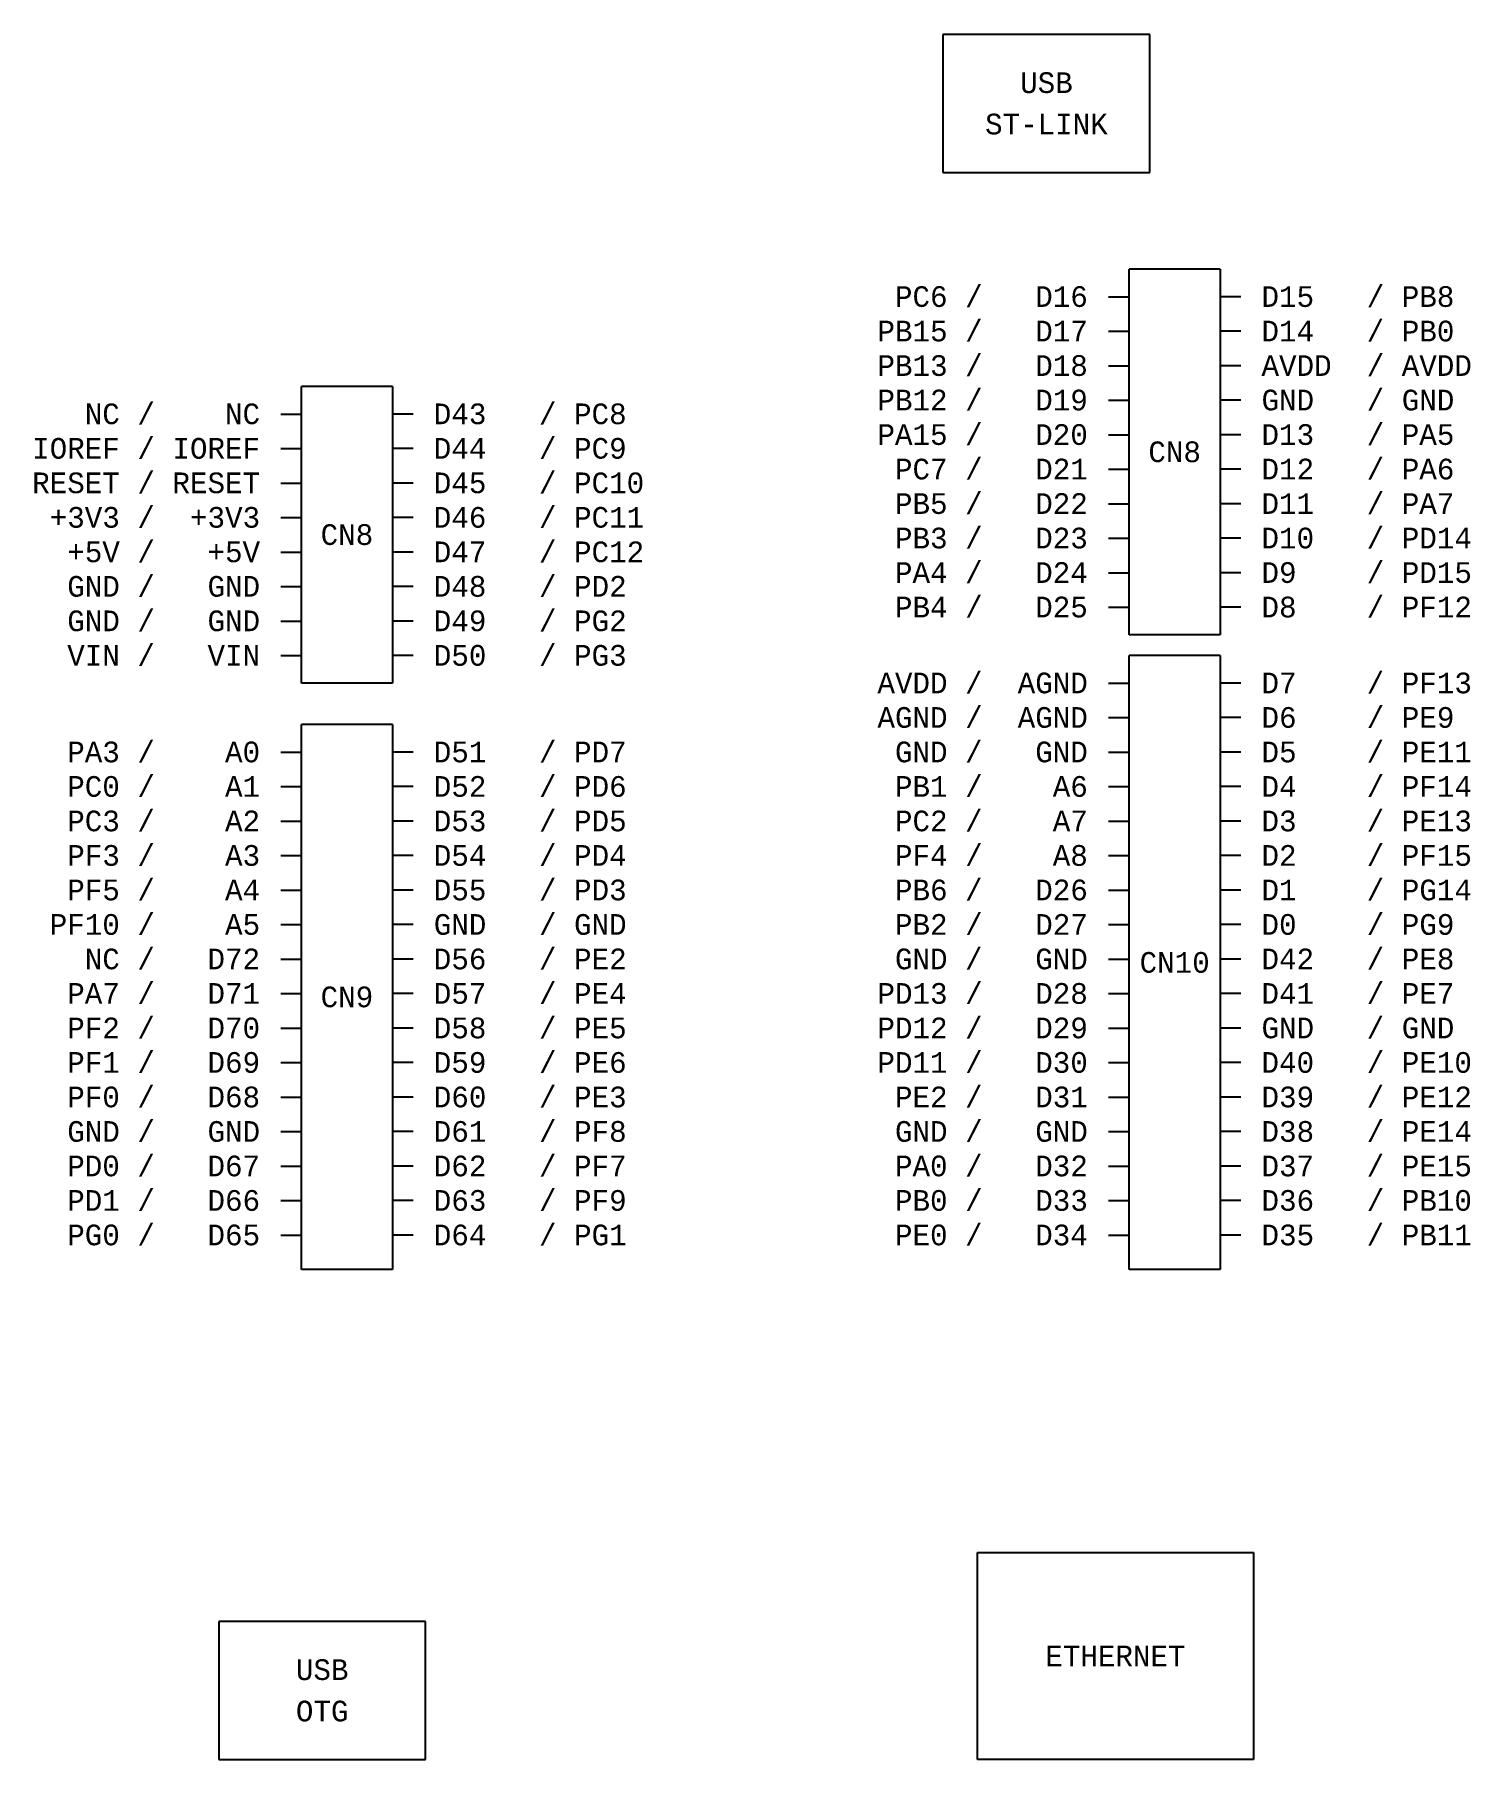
# Model space of a CAD drawing. Header units: millimetres. Extents: x 3 to 211, y -150 to 100.
import ezdxf

# ---------------------------------------------------------------- set-up
doc = ezdxf.new("R2010")
doc.units = ezdxf.units.MM
doc.layers.get('0').update_dxf_attribs({"lineweight": 25})
doc.styles.add('textstyle100', font='')
doc.styles.add('textstyle101', font='')
doc.styles.add('textstyle102', font='')
doc.styles.add('textstyle103', font='')
doc.styles.add('textstyle104', font='')
doc.styles.add('textstyle105', font='')
doc.styles.add('textstyle106', font='')
doc.styles.add('textstyle107', font='')
doc.styles.add('textstyle108', font='')
doc.styles.add('textstyle109', font='')
doc.styles.add('textstyle11', font='')
doc.styles.add('textstyle110', font='')
doc.styles.add('textstyle111', font='')
doc.styles.add('textstyle112', font='')
doc.styles.add('textstyle113', font='')
doc.styles.add('textstyle114', font='')
doc.styles.add('textstyle115', font='')
doc.styles.add('textstyle116', font='')
doc.styles.add('textstyle117', font='')
doc.styles.add('textstyle12', font='')
doc.styles.add('textstyle13', font='')
doc.styles.add('textstyle14', font='')
doc.styles.add('textstyle15', font='')
doc.styles.add('textstyle16', font='')
doc.styles.add('textstyle17', font='')
doc.styles.add('textstyle18', font='')
doc.styles.add('textstyle19', font='')
doc.styles.add('textstyle20', font='')
doc.styles.add('textstyle21', font='')
doc.styles.add('textstyle22', font='')
doc.styles.add('textstyle23', font='')
doc.styles.add('textstyle24', font='')
doc.styles.add('textstyle25', font='')
doc.styles.add('textstyle26', font='')
doc.styles.add('textstyle27', font='')
doc.styles.add('textstyle28', font='')
doc.styles.add('textstyle29', font='')
doc.styles.add('textstyle30', font='')
doc.styles.add('textstyle31', font='')
doc.styles.add('textstyle32', font='')
doc.styles.add('textstyle33', font='')
doc.styles.add('textstyle34', font='')
doc.styles.add('textstyle35', font='')
doc.styles.add('textstyle36', font='')
doc.styles.add('textstyle37', font='')
doc.styles.add('textstyle38', font='')
doc.styles.add('textstyle39', font='')
doc.styles.add('textstyle40', font='')
doc.styles.add('textstyle41', font='')
doc.styles.add('textstyle42', font='')
doc.styles.add('textstyle43', font='')
doc.styles.add('textstyle44', font='')
doc.styles.add('textstyle45', font='')
doc.styles.add('textstyle46', font='')
doc.styles.add('textstyle47', font='')
doc.styles.add('textstyle48', font='')
doc.styles.add('textstyle49', font='')
doc.styles.add('textstyle50', font='')
doc.styles.add('textstyle51', font='')
doc.styles.add('textstyle52', font='')
doc.styles.add('textstyle53', font='')
doc.styles.add('textstyle54', font='')
doc.styles.add('textstyle55', font='')
doc.styles.add('textstyle56', font='')
doc.styles.add('textstyle57', font='')
doc.styles.add('textstyle58', font='')
doc.styles.add('textstyle59', font='')
doc.styles.add('textstyle60', font='')
doc.styles.add('textstyle61', font='')
doc.styles.add('textstyle62', font='')
doc.styles.add('textstyle63', font='')
doc.styles.add('textstyle64', font='')
doc.styles.add('textstyle65', font='')
doc.styles.add('textstyle66', font='')
doc.styles.add('textstyle67', font='')
doc.styles.add('textstyle68', font='')
doc.styles.add('textstyle69', font='')
doc.styles.add('textstyle70', font='')
doc.styles.add('textstyle71', font='')
doc.styles.add('textstyle72', font='')
doc.styles.add('textstyle73', font='')
doc.styles.add('textstyle74', font='')
doc.styles.add('textstyle75', font='')
doc.styles.add('textstyle76', font='')
doc.styles.add('textstyle77', font='')
doc.styles.add('textstyle78', font='')
doc.styles.add('textstyle79', font='')
doc.styles.add('textstyle80', font='')
doc.styles.add('textstyle81', font='')
doc.styles.add('textstyle82', font='')
doc.styles.add('textstyle83', font='')
doc.styles.add('textstyle84', font='')
doc.styles.add('textstyle85', font='')
doc.styles.add('textstyle86', font='')
doc.styles.add('textstyle87', font='')
doc.styles.add('textstyle88', font='')
doc.styles.add('textstyle89', font='')
doc.styles.add('textstyle90', font='')
doc.styles.add('textstyle91', font='')
doc.styles.add('textstyle92', font='')
doc.styles.add('textstyle93', font='')
doc.styles.add('textstyle94', font='')
doc.styles.add('textstyle95', font='')
doc.styles.add('textstyle96', font='')
doc.styles.add('textstyle97', font='')
doc.styles.add('textstyle98', font='')
doc.styles.add('textstyle99', font='')
doc.styles.get('textstyle100').set_extended_font_data('Monospace')
doc.styles.get('textstyle101').set_extended_font_data('Monospace')
doc.styles.get('textstyle102').set_extended_font_data('Monospace')
doc.styles.get('textstyle103').set_extended_font_data('Monospace')
doc.styles.get('textstyle104').set_extended_font_data('Monospace')
doc.styles.get('textstyle105').set_extended_font_data('Monospace')
doc.styles.get('textstyle106').set_extended_font_data('Monospace')
doc.styles.get('textstyle107').set_extended_font_data('Monospace')
doc.styles.get('textstyle108').set_extended_font_data('Monospace')
doc.styles.get('textstyle109').set_extended_font_data('Monospace')
doc.styles.get('textstyle11').set_extended_font_data('Monospace')
doc.styles.get('textstyle110').set_extended_font_data('Monospace')
doc.styles.get('textstyle111').set_extended_font_data('Monospace')
doc.styles.get('textstyle112').set_extended_font_data('Monospace')
doc.styles.get('textstyle113').set_extended_font_data('Monospace')
doc.styles.get('textstyle114').set_extended_font_data('Monospace')
doc.styles.get('textstyle115').set_extended_font_data('Monospace')
doc.styles.get('textstyle116').set_extended_font_data('Monospace')
doc.styles.get('textstyle117').set_extended_font_data('Monospace')
doc.styles.get('textstyle12').set_extended_font_data('Monospace')
doc.styles.get('textstyle13').set_extended_font_data('Monospace')
doc.styles.get('textstyle14').set_extended_font_data('Monospace')
doc.styles.get('textstyle15').set_extended_font_data('Monospace')
doc.styles.get('textstyle16').set_extended_font_data('Monospace')
doc.styles.get('textstyle17').set_extended_font_data('Monospace')
doc.styles.get('textstyle18').set_extended_font_data('Monospace')
doc.styles.get('textstyle19').set_extended_font_data('Monospace')
doc.styles.get('textstyle20').set_extended_font_data('Monospace')
doc.styles.get('textstyle21').set_extended_font_data('Monospace')
doc.styles.get('textstyle22').set_extended_font_data('Monospace')
doc.styles.get('textstyle23').set_extended_font_data('Monospace')
doc.styles.get('textstyle24').set_extended_font_data('Monospace')
doc.styles.get('textstyle25').set_extended_font_data('Monospace')
doc.styles.get('textstyle26').set_extended_font_data('Monospace')
doc.styles.get('textstyle27').set_extended_font_data('Monospace')
doc.styles.get('textstyle28').set_extended_font_data('Monospace')
doc.styles.get('textstyle29').set_extended_font_data('Monospace')
doc.styles.get('textstyle30').set_extended_font_data('Monospace')
doc.styles.get('textstyle31').set_extended_font_data('Monospace')
doc.styles.get('textstyle32').set_extended_font_data('Monospace')
doc.styles.get('textstyle33').set_extended_font_data('Monospace')
doc.styles.get('textstyle34').set_extended_font_data('Monospace')
doc.styles.get('textstyle35').set_extended_font_data('Monospace')
doc.styles.get('textstyle36').set_extended_font_data('Monospace')
doc.styles.get('textstyle37').set_extended_font_data('Monospace')
doc.styles.get('textstyle38').set_extended_font_data('Monospace')
doc.styles.get('textstyle39').set_extended_font_data('Monospace')
doc.styles.get('textstyle40').set_extended_font_data('Monospace')
doc.styles.get('textstyle41').set_extended_font_data('Monospace')
doc.styles.get('textstyle42').set_extended_font_data('Monospace')
doc.styles.get('textstyle43').set_extended_font_data('Monospace')
doc.styles.get('textstyle44').set_extended_font_data('Monospace')
doc.styles.get('textstyle45').set_extended_font_data('Monospace')
doc.styles.get('textstyle46').set_extended_font_data('Monospace')
doc.styles.get('textstyle47').set_extended_font_data('Monospace')
doc.styles.get('textstyle48').set_extended_font_data('Monospace')
doc.styles.get('textstyle49').set_extended_font_data('Monospace')
doc.styles.get('textstyle50').set_extended_font_data('Monospace')
doc.styles.get('textstyle51').set_extended_font_data('Monospace')
doc.styles.get('textstyle52').set_extended_font_data('Monospace')
doc.styles.get('textstyle53').set_extended_font_data('Monospace')
doc.styles.get('textstyle54').set_extended_font_data('Monospace')
doc.styles.get('textstyle55').set_extended_font_data('Monospace')
doc.styles.get('textstyle56').set_extended_font_data('Monospace')
doc.styles.get('textstyle57').set_extended_font_data('Monospace')
doc.styles.get('textstyle58').set_extended_font_data('Monospace')
doc.styles.get('textstyle59').set_extended_font_data('Monospace')
doc.styles.get('textstyle60').set_extended_font_data('Monospace')
doc.styles.get('textstyle61').set_extended_font_data('Monospace')
doc.styles.get('textstyle62').set_extended_font_data('Monospace')
doc.styles.get('textstyle63').set_extended_font_data('Monospace')
doc.styles.get('textstyle64').set_extended_font_data('Monospace')
doc.styles.get('textstyle65').set_extended_font_data('Monospace')
doc.styles.get('textstyle66').set_extended_font_data('Monospace')
doc.styles.get('textstyle67').set_extended_font_data('Monospace')
doc.styles.get('textstyle68').set_extended_font_data('Monospace')
doc.styles.get('textstyle69').set_extended_font_data('Monospace')
doc.styles.get('textstyle70').set_extended_font_data('Monospace')
doc.styles.get('textstyle71').set_extended_font_data('Monospace')
doc.styles.get('textstyle72').set_extended_font_data('Monospace')
doc.styles.get('textstyle73').set_extended_font_data('Monospace')
doc.styles.get('textstyle74').set_extended_font_data('Monospace')
doc.styles.get('textstyle75').set_extended_font_data('Monospace')
doc.styles.get('textstyle76').set_extended_font_data('Monospace')
doc.styles.get('textstyle77').set_extended_font_data('Monospace')
doc.styles.get('textstyle78').set_extended_font_data('Monospace')
doc.styles.get('textstyle79').set_extended_font_data('Monospace')
doc.styles.get('textstyle80').set_extended_font_data('Monospace')
doc.styles.get('textstyle81').set_extended_font_data('Monospace')
doc.styles.get('textstyle82').set_extended_font_data('Monospace')
doc.styles.get('textstyle83').set_extended_font_data('Monospace')
doc.styles.get('textstyle84').set_extended_font_data('Monospace')
doc.styles.get('textstyle85').set_extended_font_data('Monospace')
doc.styles.get('textstyle86').set_extended_font_data('Monospace')
doc.styles.get('textstyle87').set_extended_font_data('Monospace')
doc.styles.get('textstyle88').set_extended_font_data('Monospace')
doc.styles.get('textstyle89').set_extended_font_data('Monospace')
doc.styles.get('textstyle90').set_extended_font_data('Monospace')
doc.styles.get('textstyle91').set_extended_font_data('Monospace')
doc.styles.get('textstyle92').set_extended_font_data('Monospace')
doc.styles.get('textstyle93').set_extended_font_data('Monospace')
doc.styles.get('textstyle94').set_extended_font_data('Monospace')
doc.styles.get('textstyle95').set_extended_font_data('Monospace')
doc.styles.get('textstyle96').set_extended_font_data('Monospace')
doc.styles.get('textstyle97').set_extended_font_data('Monospace')
doc.styles.get('textstyle98').set_extended_font_data('Monospace')
doc.styles.get('textstyle99').set_extended_font_data('Monospace')

msp = doc.modelspace()

# ---------------------------------------------------------------- linework, layer by layer
for p, q in [((165, 100), (135, 100)), ((135, 100), (135, 80)), ((165, 80), (165, 100)), ((135, 80), (165, 80)), ((162, 13), (162, 66)), ((175.18, 66), (162, 66)), ((175.18, 66), (175.18, 13)), ((159, 62), (162, 62)), ((178.18, 62), (175.18, 62)), ((159, 57), (162, 57)), ((178.18, 57), (175.18, 57)), ((159, 52), (162, 52)), ((178.18, 52), (175.18, 52)), ((42, 6), (42, 49)), ((55.18, 49), (42, 49)), ((55.18, 49), (55.18, 6)), ((39, 45), (42, 45)), ((58.18, 45), (55.18, 45)), ((159, 47), (162, 47)), ((178.18, 47), (175.18, 47)), ((39, 40), (42, 40)), ((58.18, 40), (55.18, 40)), ((159, 42), (162, 42)), ((178.18, 42), (175.18, 42)), ((39, 35), (42, 35)), ((58.18, 35), (55.18, 35)), ((159, 37), (162, 37)), ((178.18, 37), (175.18, 37)), ((39, 30), (42, 30)), ((58.18, 30), (55.18, 30)), ((159, 32), (162, 32)), ((178.18, 32), (175.18, 32)), ((39, 25), (42, 25)), ((58.18, 25), (55.18, 25)), ((159, 27), (162, 27)), ((178.18, 27), (175.18, 27)), ((39, 20), (42, 20)), ((58.18, 20), (55.18, 20)), ((159, 22), (162, 22)), ((178.18, 22), (175.18, 22)), ((39, 15), (42, 15)), ((58.18, 15), (55.18, 15)), ((159, 17), (162, 17)), ((178.18, 17), (175.18, 17)), ((175.18, 13), (162, 13)), ((39, 10), (42, 10)), ((58.18, 10), (55.18, 10)), ((162, -79), (162, 10)), ((175.18, 10), (162, 10)), ((175.18, 10), (175.18, -79)), ((55.18, 6), (42, 6)), ((159, 6), (162, 6)), ((178.18, 6), (175.18, 6)), ((42, -79), (42, 0)), ((55.18, 0), (42, 0)), ((55.18, 0), (55.18, -79)), ((159, 1), (162, 1)), ((178.18, 1), (175.18, 1)), ((39, -4), (42, -4)), ((58.18, -4), (55.18, -4)), ((159, -4), (162, -4)), ((178.18, -4), (175.18, -4)), ((39, -9), (42, -9)), ((58.18, -9), (55.18, -9)), ((159, -9), (162, -9)), ((178.18, -9), (175.18, -9)), ((39, -14), (42, -14)), ((58.18, -14), (55.18, -14)), ((159, -14), (162, -14)), ((178.18, -14), (175.18, -14)), ((39, -19), (42, -19)), ((58.18, -19), (55.18, -19)), ((159, -19), (162, -19)), ((178.18, -19), (175.18, -19)), ((39, -24), (42, -24)), ((58.18, -24), (55.18, -24)), ((159, -24), (162, -24)), ((178.18, -24), (175.18, -24)), ((39, -29), (42, -29)), ((58.18, -29), (55.18, -29)), ((159, -29), (162, -29)), ((178.18, -29), (175.18, -29)), ((39, -34), (42, -34)), ((58.18, -34), (55.18, -34)), ((159, -34), (162, -34)), ((178.18, -34), (175.18, -34)), ((39, -39), (42, -39)), ((58.18, -39), (55.18, -39)), ((159, -39), (162, -39)), ((178.18, -39), (175.18, -39)), ((39, -44), (42, -44)), ((58.18, -44), (55.18, -44)), ((159, -44), (162, -44)), ((178.18, -44), (175.18, -44)), ((39, -49), (42, -49)), ((58.18, -49), (55.18, -49)), ((159, -49), (162, -49)), ((178.18, -49), (175.18, -49)), ((39, -54), (42, -54)), ((58.18, -54), (55.18, -54)), ((159, -54), (162, -54)), ((178.18, -54), (175.18, -54)), ((39, -59), (42, -59)), ((58.18, -59), (55.18, -59)), ((159, -59), (162, -59)), ((178.18, -59), (175.18, -59)), ((39, -64), (42, -64)), ((58.18, -64), (55.18, -64)), ((159, -64), (162, -64)), ((178.18, -64), (175.18, -64)), ((39, -69), (42, -69)), ((58.18, -69), (55.18, -69)), ((159, -69), (162, -69)), ((178.18, -69), (175.18, -69)), ((39, -74), (42, -74)), ((58.18, -74), (55.18, -74)), ((159, -74), (162, -74)), ((178.18, -74), (175.18, -74)), ((55.18, -79), (42, -79)), ((175.18, -79), (162, -79)), ((140, -120), (180, -120)), ((140, -150), (140, -120)), ((180, -120), (180, -150)), ((60, -130), (30, -130)), ((30, -130), (30, -150)), ((60, -150), (60, -130)), ((30, -150), (60, -150)), ((180, -150), (140, -150))]:
    msp.add_line(p, q)

# ---------------------------------------------------------------- texts
at = {"char_height": 3, "line_spacing_factor": 1.2}
for s, insert, attachment_point, style in [('USB\\PST-LINK', (150, 90), 5, 'textstyle117'), ('  PC6 /   D16', (156, 62), 6, 'textstyle16'), ('D15   / PB8', (181.18, 62), 4, 'textstyle88'), (' PB15 /   D17', (156, 57), 6, 'textstyle22'), ('D14   / PB0', (181.18, 57), 4, 'textstyle94'), (' PB13 /   D18', (156, 52), 6, 'textstyle13'), ('AVDD  / AVDD', (181.18, 52), 4, 'textstyle85'), (' PB12 /   D19', (156, 47), 6, 'textstyle19'), ('GND   / GND', (181.18, 47), 4, 'textstyle91'), ('   NC /    NC', (36, 45), 6, 'textstyle11'), ('D43   / PC8', (61.18, 45), 4, 'textstyle83'), (' PA15 /   D20', (156, 42), 6, 'textstyle59'), ('D13   / PA5', (181.18, 42), 4, 'textstyle63'), ('IOREF / IOREF', (36, 40), 6, 'textstyle17'), ('D44   / PC9', (61.18, 40), 4, 'textstyle89'), ('CN8', (168.59, 39.5), 5, 'textstyle113'), ('  PC7 /   D21', (156, 37), 6, 'textstyle25'), ('D12   / PA6', (181.18, 37), 4, 'textstyle105'), ('RESET / RESET', (36, 35), 6, 'textstyle57'), ('D45   / PC10', (61.18, 35), 4, 'textstyle61'), ('  PB5 /   D22', (156, 32), 6, 'textstyle29'), ('D11   / PA7', (181.18, 32), 4, 'textstyle101'), (' +3V3 /  +3V3', (36, 30), 6, 'textstyle23'), ('D46   / PC11', (61.18, 30), 4, 'textstyle103'), ('CN8', (48.59, 27.5), 5, 'textstyle111'), ('  PB3 /   D23', (156, 27), 6, 'textstyle33'), ('D10   / PD14', (181.18, 27), 4, 'textstyle79'), ('  +5V /   +5V', (36, 25), 6, 'textstyle27'), ('D47   / PC12', (61.18, 25), 4, 'textstyle99'), ('  PA4 /   D24', (156, 22), 6, 'textstyle37'), ('D9    / PD15', (181.18, 22), 4, 'textstyle75'), ('  GND /   GND', (36, 20), 6, 'textstyle31'), ('D48   / PD2', (61.18, 20), 4, 'textstyle77'), ('   PB4 /   D25', (156, 17), 6, 'textstyle41'), ('D8    / PF12', (181.18, 17), 4, 'textstyle97'), ('  GND /   GND', (36, 15), 6, 'textstyle35'), ('D49   / PG2', (61.18, 15), 4, 'textstyle73'), ('   VIN /   VIN', (36, 10), 6, 'textstyle39'), ('D50   / PG3', (61.18, 10), 4, 'textstyle95'), (' AVDD /  AGND', (156, 6), 6, 'textstyle15'), ('D7    / PF13', (181.18, 6), 4, 'textstyle87'), (' AGND /  AGND', (156, 1), 6, 'textstyle21'), ('D6    / PE9', (181.18, 1), 4, 'textstyle93'), ('  PA3 /    A0', (36, -4), 6, 'textstyle12'), ('D51   / PD7', (61.18, -4), 4, 'textstyle84'), ('  GND /   GND', (156, -4), 6, 'textstyle14'), ('D5    / PE11', (181.18, -4), 4, 'textstyle86'), ('  PC0 /    A1', (36, -9), 6, 'textstyle18'), ('D52   / PD6', (61.18, -9), 4, 'textstyle90'), ('  PB1 /    A6', (156, -9), 6, 'textstyle20'), ('D4    / PF14', (181.18, -9), 4, 'textstyle92'), ('  PC3 /    A2', (36, -14), 6, 'textstyle58'), ('D53   / PD5', (61.18, -14), 4, 'textstyle62'), ('  PC2 /    A7', (156, -14), 6, 'textstyle60'), ('D3    / PE13', (181.18, -14), 4, 'textstyle64'), ('  PF3 /    A3', (36, -19), 6, 'textstyle24'), ('D54   / PD4', (61.18, -19), 4, 'textstyle104'), ('  PF4 /    A8', (156, -19), 6, 'textstyle26'), ('D2    / PF15', (181.18, -19), 4, 'textstyle106'), ('  PF5 /    A4', (36, -24), 6, 'textstyle28'), ('D55   / PD3', (61.18, -24), 4, 'textstyle100'), ('  PB6 /   D26', (156, -24), 6, 'textstyle30'), ('D1    / PG14', (181.18, -24), 4, 'textstyle102'), (' PF10 /    A5', (36, -29), 6, 'textstyle32'), ('GND   / GND', (61.18, -29), 4, 'textstyle78'), ('  PB2 /   D27', (156, -29), 6, 'textstyle34'), ('D0    / PG9', (181.18, -29), 4, 'textstyle80'), ('   NC /   D72', (36, -34), 6, 'textstyle36'), ('D56   / PE2', (61.18, -34), 4, 'textstyle74'), ('  GND /   GND', (156, -34), 6, 'textstyle38'), ('D42   / PE8', (181.18, -34), 4, 'textstyle76'), ('CN10', (168.59, -34.5), 5, 'textstyle114'), ('   PA7 /   D71', (36, -39), 6, 'textstyle40'), ('D57   / PE4', (61.18, -39), 4, 'textstyle96'), ('  PD13 /   D28', (156, -39), 6, 'textstyle42'), ('D41   / PE7', (181.18, -39), 4, 'textstyle98'), ('CN9', (48.59, -39.5), 5, 'textstyle112'), ('  PF2 /   D70', (36, -44), 6, 'textstyle43'), ('D58   / PE5', (61.18, -44), 4, 'textstyle81'), (' PD12 /   D29', (156, -44), 6, 'textstyle44'), ('GND   / GND', (181.18, -44), 4, 'textstyle82'), ('  PF1 /   D69', (36, -49), 6, 'textstyle45'), ('D59   / PE6', (61.18, -49), 4, 'textstyle67'), (' PD11 /   D30', (156, -49), 6, 'textstyle46'), ('D40   / PE10', (181.18, -49), 4, 'textstyle68'), ('  PF0 /   D68', (36, -54), 6, 'textstyle47'), ('D60   / PE3', (61.18, -54), 4, 'textstyle65'), ('  PE2 /   D31', (156, -54), 6, 'textstyle48'), ('D39   / PE12', (181.18, -54), 4, 'textstyle66'), ('  GND /   GND', (36, -59), 6, 'textstyle49'), ('D61   / PF8', (61.18, -59), 4, 'textstyle71'), ('  GND /   GND', (156, -59), 6, 'textstyle50'), ('D38   / PE14', (181.18, -59), 4, 'textstyle72'), ('  PD0 /   D67', (36, -64), 6, 'textstyle51'), ('D62   / PF7', (61.18, -64), 4, 'textstyle69'), ('  PA0 /   D32', (156, -64), 6, 'textstyle52'), ('D37   / PE15', (181.18, -64), 4, 'textstyle70'), ('  PD1 /   D66', (36, -69), 6, 'textstyle53'), ('D63   / PF9', (61.18, -69), 4, 'textstyle109'), ('  PB0 /   D33', (156, -69), 6, 'textstyle54'), ('D36   / PB10', (181.18, -69), 4, 'textstyle110'), ('  PG0 /   D65', (36, -74), 6, 'textstyle55'), ('D64   / PG1', (61.18, -74), 4, 'textstyle107'), ('  PE0 /   D34', (156, -74), 6, 'textstyle56'), ('D35   / PB11', (181.18, -74), 4, 'textstyle108'), ('ETHERNET', (160, -135), 5, 'textstyle116'), ('USB\\POTG', (45, -140), 5, 'textstyle115')]:
    msp.add_mtext(s, dxfattribs=dict(at, insert=insert, attachment_point=attachment_point, style=style))

doc.saveas('drawing.dxf')
